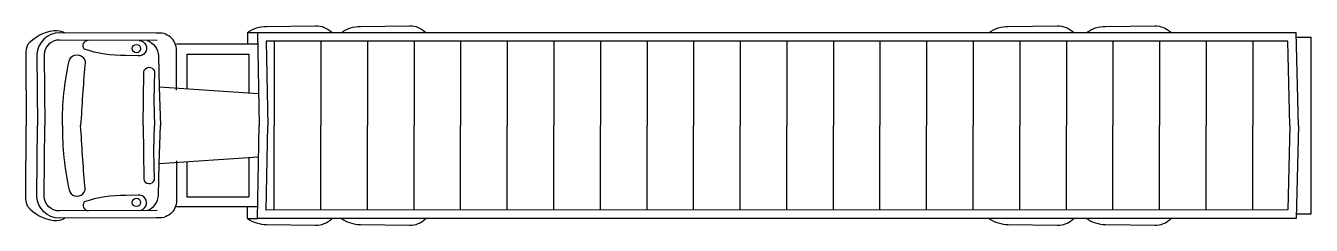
# Model space of a CAD drawing. Extents: x 0 to 18.5, y -1.4 to 1.4.
import ezdxf

# ---------------------------------------------------------------- set-up
doc = ezdxf.new("R2010")
doc.units = 0
doc.header["$MEASUREMENT"] = 0
doc.layers.get('0').update_dxf_attribs({"linetype": 'CONTINUOUS'})

msp = doc.modelspace()

# ---------------------------------------------------------------- linework, layer by layer
for p, q in [((3.181, 1.336), (3.324, 1.334)), ((3.181, 1.336), (3.181, 1.168)), ((3.324, 1.334), (3.351, -0.002)), ((3.324, 1.334), (18.259, 1.334)), ((18.292, 0), (18.259, 1.334)), ((3.328, 1.168), (2.161, 1.168)), ((18.141, 1.212), (3.448, 1.213)), ((3.448, 1.213), (3.473, 0)), ((8.926, 1.213), (8.926, 0)), ((10.936, 1.213), (10.936, 0)), ((14.286, 1.213), (14.286, 0)), ((16.296, 1.213), (16.296, 0)), ((17.636, 1.213), (17.636, 0)), ((18.171, 0), (18.141, 1.213)), ((18.261, 1.268), (18.478, 1.268)), ((18.478, -1.268), (18.478, 1.268)), ((2.311, 1.022), (2.311, 0.524)), ((2.311, 1.022), (3.202, 1.022)), ((3.202, 1.022), (3.202, 0.463)), ((3.324, -1.334), (3.351, 0.003)), ((3.448, -1.213), (3.473, 0)), ((8.926, -1.213), (8.926, 0)), ((10.936, -1.213), (10.936, 0)), ((14.286, -1.213), (14.286, 0)), ((16.296, -1.213), (16.296, 0)), ((18.171, 0), (18.141, -1.212)), ((18.292, 0), (18.259, -1.334)), ((17.636, -1.213), (17.636, 0)), ((2.311, -0.524), (2.311, -1.022)), ((3.202, -0.463), (3.202, -1.022)), ((2.311, -1.022), (3.202, -1.022)), ((3.328, -1.168), (2.161, -1.168)), ((3.181, -1.335), (3.181, -1.168)), ((18.141, -1.212), (3.448, -1.213)), ((18.261, -1.268), (18.478, -1.268)), ((3.181, -1.335), (3.324, -1.334)), ((18.259, -1.334), (3.324, -1.334))]:
    msp.add_line(p, q)
for points in [[(0.016, 1.16, -0.187887), (0.397, 1.362, -0.161348), (0.552, 1.33, 0.958877)], [(2.162, 0.506), (2.161, 1.078, 0.464869), (1.87, 1.324), (0.477, 1.33, 0.405949), (0.154, 1.018), (0.162, 0)], [(3.181, 1.336, -0.155063), (3.455, 1.422), (4.16, 1.432, -0.201315), (4.392, 1.338, 1.478929)], [(4.531, 1.336, -0.155063), (4.805, 1.422), (5.51, 1.432, -0.201315), (5.742, 1.338, 1.478929)], [(13.846, 1.336, -0.155063), (14.12, 1.422), (14.826, 1.432, -0.201315), (15.057, 1.338, 1.478929)], [(15.246, 1.336, -0.155063), (15.52, 1.422), (16.226, 1.432, -0.201315), (16.457, 1.338, 1.478929)], [(0.016, 1.16, 0.073943), (-0.008, 1.019), (0, 0)], [(1.88, 1.22), (0.477, 1.227, 0.403463), (0.257, 1.016), (0.265, 0)], [(1.625, 1.221, -1.014773), (1.61, 0.999), (1.431, 1.003, -0.085602), (0.831, 1.098, -0.575964), (0.891, 1.225, -2.820006)], [(1.736, 1.221, -0.312703), (1.903, 0.998), (1.912, 0.552)], [(0.521, 0.001, -0.058898), (0.617, 0.925, -1.043566), (0.842, 0.864, 0.005898), (0.782, 0.001, 2.740301)], [(1.688, 0.767, -0.814852), (1.842, 0.778), (1.836, 0.359), (1.845, 0)], [(0.016, -1.16, -0.073943), (-0.008, -1.019), (0, 0)], [(2.162, -0.505), (2.161, -1.078, -0.464869), (1.87, -1.324), (0.477, -1.33, -0.405949), (0.154, -1.018), (0.162, 0)], [(1.88, -1.22), (0.477, -1.227, -0.403463), (0.257, -1.016), (0.265, 0)], [(1.688, -0.766, 0.814852), (1.842, -0.778), (1.836, -0.359), (1.845, 0)], [(0.521, -0.001, 0.058898), (0.617, -0.925, 1.043566), (0.842, -0.864, -0.005898), (0.782, -0.001, -2.740301)], [(1.736, -1.221, 0.312703), (1.903, -0.998), (1.912, -0.552)], [(1.625, -1.221, 1.014773), (1.61, -0.999), (1.432, -1.003, 0.085603), (0.831, -1.098, 0.575964), (0.891, -1.225, 2.820005)], [(0.016, -1.16, 0.187887), (0.397, -1.362, 0.161348), (0.553, -1.33, -0.958877)], [(3.181, -1.335, 0.155063), (3.455, -1.421), (4.16, -1.432, 0.201315), (4.392, -1.338, -1.478929)], [(4.531, -1.335, 0.155063), (4.805, -1.421), (5.51, -1.432, 0.201315), (5.742, -1.338, -1.478929)], [(13.846, -1.335, 0.155063), (14.12, -1.421), (14.826, -1.432, 0.201315), (15.057, -1.338, -1.478929)], [(15.246, -1.335, 0.155063), (15.52, -1.421), (16.226, -1.432, 0.201315), (16.457, -1.338, -1.478929)]]:
    msp.add_lwpolyline(points, format="xyb")
for points in [[(3.566, 1.213), (3.566, 0)], [(4.236, 1.213), (4.236, 0)], [(4.906, 1.213), (4.906, 0)], [(5.576, 1.213), (5.576, 0)], [(6.246, 1.213), (6.246, 0)], [(6.916, 1.213), (6.916, 0)], [(7.586, 1.213), (7.586, 0)], [(8.256, 1.213), (8.256, 0)], [(9.596, 1.213), (9.596, 0)], [(10.266, 1.213), (10.266, 0)], [(11.606, 1.213), (11.606, 0)], [(12.276, 1.213), (12.276, 0)], [(12.946, 1.213), (12.946, 0)], [(13.616, 1.213), (13.616, 0)], [(14.956, 1.213), (14.956, 0)], [(15.626, 1.213), (15.626, 0)], [(16.966, 1.213), (16.966, 0)], [(1.679, 0), (1.688, 0.767)], [(1.912, 0.552), (1.928, 0)], [(3.335, 0.454), (1.912, 0.552)], [(1.679, 0), (1.688, -0.766)], [(1.912, -0.552), (1.928, 0)], [(3.566, -1.213), (3.566, 0)], [(4.236, -1.213), (4.236, 0)], [(4.906, -1.213), (4.906, 0)], [(5.576, -1.213), (5.576, 0)], [(6.246, -1.213), (6.246, 0)], [(6.916, -1.213), (6.916, 0)], [(7.586, -1.213), (7.586, 0)], [(8.256, -1.213), (8.256, 0)], [(9.596, -1.213), (9.596, 0)], [(10.266, -1.213), (10.266, 0)], [(11.606, -1.213), (11.606, 0)], [(12.276, -1.213), (12.276, 0)], [(12.946, -1.213), (12.946, 0)], [(13.616, -1.213), (13.616, 0)], [(14.956, -1.213), (14.956, 0)], [(15.626, -1.213), (15.626, 0)], [(16.966, -1.213), (16.966, 0)], [(3.335, -0.453), (1.912, -0.552)]]:
    msp.add_lwpolyline(points)
for centre in [(1.584, 1.104), (1.584, -1.104)]:
    msp.add_circle(centre, 0.0604)

doc.saveas('drawing.dxf')
